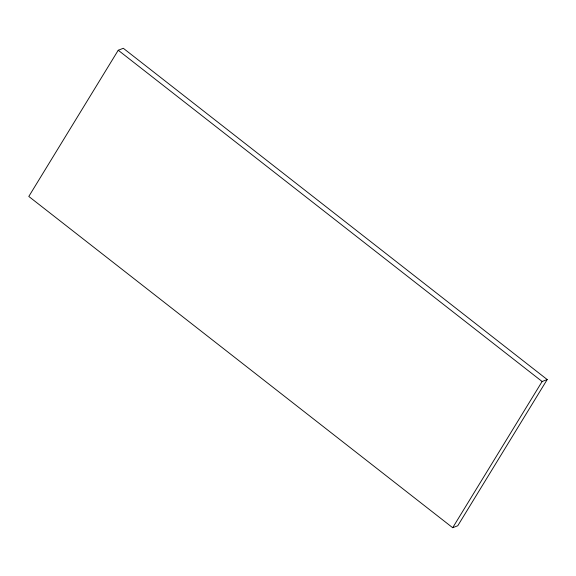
<?xml version="1.0" encoding="UTF-8"?>
<svg xmlns="http://www.w3.org/2000/svg" width="576" height="576" viewBox="0 0 576 576"><rect width="100%" height="100%" fill="white"/><g stroke="black" fill="none" stroke-linecap="round" stroke-linejoin="round"><path stroke-width="0.86" d="M118.231 50.249L28.8 196.452L452.686 527.71L457.769 525.751L547.2 379.548L123.314 48.29L118.231 50.249L542.117 381.506L547.2 379.548M452.686 527.71L542.117 381.506"/></g></svg>
